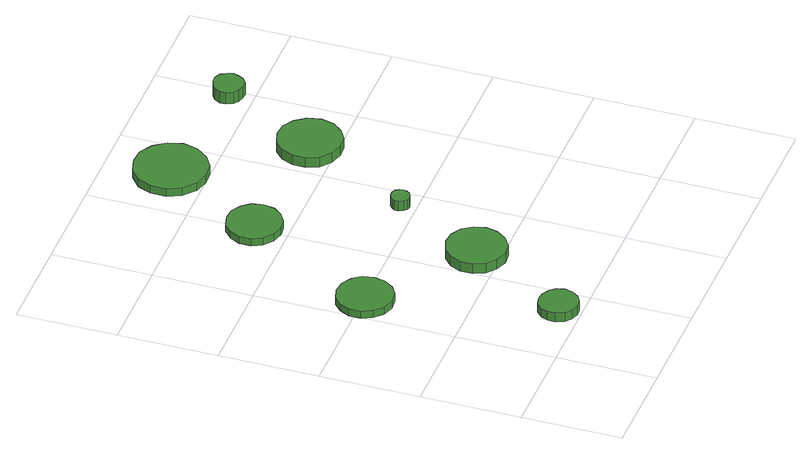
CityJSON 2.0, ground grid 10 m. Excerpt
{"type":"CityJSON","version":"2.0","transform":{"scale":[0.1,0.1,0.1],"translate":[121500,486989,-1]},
"CityObjects":{
"tree1":{"type":"SolitaryVegetationObject","attributes":{"function":"something"},"geometry":[{"type":"MultiSurface","lod":"1","boundaries":[[[0,1,2,3,4,5,6,7,8,9,10,11,12,13,14]],[[15,16,17,18,19,20,21,22,23,24,25,26,27,28,29]],[[0,29,28,1]],[[1,28,27,2]],[[2,27,26,3]],[[3,26,25,4]],[[4,25,24,5]],[[5,24,23,6]],[[6,23,22,7]],[[7,22,21,8]],[[8,21,20,9]],[[9,20,19,10]],[[10,19,18,11]],[[11,18,17,12]],[[12,17,16,13]],[[13,16,15,14]],[[14,15,29,0]]]}]},
"tree2":{"type":"SolitaryVegetationObject","attributes":{"function":"something"},"geometry":[{"type":"MultiSurface","lod":"1","boundaries":[[[30,31,32,33,34,35,36,37,38,39,40,41,42,43,44]],[[45,46,47,48,49,50,51,52,53,54,55,56,57,58,59]],[[30,59,58,31]],[[31,58,57,32]],[[32,57,56,33]],[[33,56,55,34]],[[34,55,54,35]],[[35,54,53,36]],[[36,53,52,37]],[[37,52,51,38]],[[38,51,50,39]],[[39,50,49,40]],[[40,49,48,41]],[[41,48,47,42]],[[42,47,46,43]],[[43,46,45,44]],[[44,45,59,30]]]}]},
"tree3":{"type":"SolitaryVegetationObject","attributes":{"function":"something"},"geometry":[{"type":"MultiSurface","lod":"1","boundaries":[[[60,61,62,63,64,65,66,67,68,69,70,71,72,73,74]],[[75,76,77,78,79,80,81,82,83,84,85,86,87,88,89]],[[60,89,88,61]],[[61,88,87,62]],[[62,87,86,63]],[[63,86,85,64]],[[64,85,84,65]],[[65,84,83,66]],[[66,83,82,67]],[[67,82,81,68]],[[68,81,80,69]],[[69,80,79,70]],[[70,79,78,71]],[[71,78,77,72]],[[72,77,76,73]],[[73,76,75,74]],[[74,75,89,60]]]}]},
"tree4":{"type":"SolitaryVegetationObject","attributes":{"function":"something"},"geometry":[{"type":"MultiSurface","lod":"1","boundaries":[[[90,91,92,93,94,95,96,97,98,99,100,101,102,103,104]],[[105,106,107,108,109,110,111,112,113,114,115,116,117,118,119]],[[90,119,118,91]],[[91,118,117,92]],[[92,117,116,93]],[[93,116,115,94]],[[94,115,114,95]],[[95,114,113,96]],[[96,113,112,97]],[[97,112,111,98]],[[98,111,110,99]],[[99,110,109,100]],[[100,109,108,101]],[[101,108,107,102]],[[102,107,106,103]],[[103,106,105,104]],[[104,105,119,90]]]}]},
"tree5":{"type":"SolitaryVegetationObject","attributes":{"function":"something"},"geometry":[{"type":"MultiSurface","lod":"1","boundaries":[[[120,121,122,123,124,125,126,127,128,129,130,131,132,133,134]],[[135,136,137,138,139,140,141,142,143,144,145,146,147,148,149]],[[120,149,148,121]],[[121,148,147,122]],[[122,147,146,123]],[[123,146,145,124]],[[124,145,144,125]],[[125,144,143,126]],[[126,143,142,127]],[[127,142,141,128]],[[128,141,140,129]],[[129,140,139,130]],[[130,139,138,131]],[[131,138,137,132]],[[132,137,136,133]],[[133,136,135,134]],[[134,135,149,120]]]}]},
"tree6":{"type":"SolitaryVegetationObject","attributes":{"function":"something"},"geometry":[{"type":"MultiSurface","lod":"1","boundaries":[[[150,151,152,153,154,155,156,157,158,159,160,161,162,163,164]],[[165,166,167,168,169,170,171,172,173,174,175,176,177,178,179]],[[150,179,178,151]],[[151,178,177,152]],[[152,177,176,153]],[[153,176,175,154]],[[154,175,174,155]],[[155,174,173,156]],[[156,173,172,157]],[[157,172,171,158]],[[158,171,170,159]],[[159,170,169,160]],[[160,169,168,161]],[[161,168,167,162]],[[162,167,166,163]],[[163,166,165,164]],[[164,165,179,150]]]}]},
"tree7":{"type":"SolitaryVegetationObject","attributes":{"function":"something"},"geometry":[{"type":"MultiSurface","lod":"1","boundaries":[[[180,181,182,183,184,185,186,187,188,189,190,191,192,193,194]],[[195,196,197,198,199,200,201,202,203,204,205,206,207,208,209]],[[180,209,208,181]],[[181,208,207,182]],[[182,207,206,183]],[[183,206,205,184]],[[184,205,204,185]],[[185,204,203,186]],[[186,203,202,187]],[[187,202,201,188]],[[188,201,200,189]],[[189,200,199,190]],[[190,199,198,191]],[[191,198,197,192]],[[192,197,196,193]],[[193,196,195,194]],[[194,195,209,180]]]}]},
"tree8":{"type":"SolitaryVegetationObject","attributes":{"function":"something"},"geometry":[{"type":"MultiSurface","lod":"1","boundaries":[[[210,211,212,213,214,215,216,217,218,219,220,221,222,223,224]],[[225,226,227,228,229,230,231,232,233,234,235,236,237,238,239]],[[210,239,238,211]],[[211,238,237,212]],[[212,237,236,213]],[[213,236,235,214]],[[214,235,234,215]],[[215,234,233,216]],[[216,233,232,217]],[[217,232,231,218]],[[218,231,230,219]],[[219,230,229,220]],[[220,229,228,221]],[[221,228,227,222]],[[222,227,226,223]],[[223,226,225,224]],[[224,225,239,210]]]}]}
},
"vertices":[
[93,23,16],[91,31,16],[86,37,16],[79,41,16],[71,42,16],[63,40,16],[57,34,16],[54,27,16],[54,19,16],[57,11,16],[63,6,16],[71,3,16],[79,4,16],[86,8,16],[91,15,16],[91,15,6],[86,8,6],[79,4,6],[71,3,6],[63,6,6],[57,11,6],[54,19,6],[54,27,6],[57,34,6],[63,40,6],[71,42,6],[79,41,6],[86,37,6],[91,31,6],[93,23,6],
[55,199,14],[53,210,14],[46,219,14],[36,225,14],[24,226,14],[13,223,14],[5,215,14],[0,205,14],[0,193,14],[5,183,14],[13,175,14],[24,171,14],[36,172,14],[46,178,14],[53,188,14],[53,188,6],[46,178,6],[36,172,6],[24,171,6],[13,175,6],[5,183,6],[0,193,6],[0,205,6],[5,215,6],[13,223,6],[24,226,6],[36,225,6],[46,219,6],[53,210,6],[55,199,6],
[160,124,17],[157,136,17],[150,146,17],[139,152,17],[127,153,17],[115,149,17],[106,141,17],[101,130,17],[101,117,17],[106,106,17],[115,98,17],[127,94,17],[139,95,17],[150,102,17],[157,112,17],[157,112,6],[150,102,6],[139,95,6],[127,94,6],[115,98,6],[106,106,6],[101,117,6],[101,130,6],[106,141,6],[115,149,6],[127,153,6],[139,152,6],[150,146,6],[157,136,6],[160,124,6],
[130,334,14],[128,345,14],[121,354,14],[111,360,14],[100,361,14],[89,358,14],[80,350,14],[75,340,14],[75,328,14],[80,318,14],[89,310,14],[100,307,14],[111,308,14],[121,314,14],[128,323,14],[128,323,6],[121,314,6],[111,308,6],[100,307,6],[89,310,6],[80,318,6],[75,328,6],[75,340,6],[80,350,6],[89,358,6],[100,361,6],[111,360,6],[121,354,6],[128,345,6],[130,334,6],
[191,217,17],[190,221,17],[188,224,17],[184,226,17],[180,226,17],[177,225,17],[174,222,17],[172,219,17],[172,215,17],[174,211,17],[177,208,17],[180,207,17],[184,208,17],[188,210,17],[190,213,17],[190,213,6],[188,210,6],[184,208,6],[180,207,6],[177,208,6],[174,211,6],[172,215,6],[172,219,6],[174,222,6],[177,225,6],[180,226,6],[184,226,6],[188,224,6],[190,221,6],[191,217,6],
[196,436,15],[192,451,15],[183,463,15],[170,471,15],[155,472,15],[141,468,15],[129,458,15],[123,444,15],[123,428,15],[129,415,15],[141,404,15],[155,400,15],[170,401,15],[183,409,15],[192,421,15],[192,421,6],[183,409,6],[170,401,6],[155,400,6],[141,404,6],[129,415,6],[123,428,6],[123,444,6],[129,458,6],[141,468,6],[155,472,6],[170,471,6],[183,463,6],[192,451,6],[196,436,6],
[272,326,17],[269,339,17],[261,350,17],[250,357,17],[237,358,17],[224,354,17],[214,345,17],[209,333,17],[209,320,17],[214,308,17],[224,299,17],[237,295,17],[250,296,17],[261,303,17],[269,313,17],[269,313,6],[261,303,6],[250,296,6],[237,295,6],[224,299,6],[214,308,6],[209,320,6],[209,333,6],[214,345,6],[224,354,6],[237,358,6],[250,357,6],[261,350,6],[269,339,6],[272,326,6],
[308,425,21],[306,431,21],[303,437,21],[297,440,21],[291,440,21],[285,438,21],[280,434,21],[277,428,21],[277,422,21],[280,416,21],[285,412,21],[291,410,21],[297,410,21],[303,414,21],[306,419,21],[306,419,8],[303,414,8],[297,410,8],[291,410,8],[285,412,8],[280,416,8],[277,422,8],[277,428,8],[280,434,8],[285,438,8],[291,440,8],[297,440,8],[303,437,8],[306,431,8],[308,425,8]
]}
